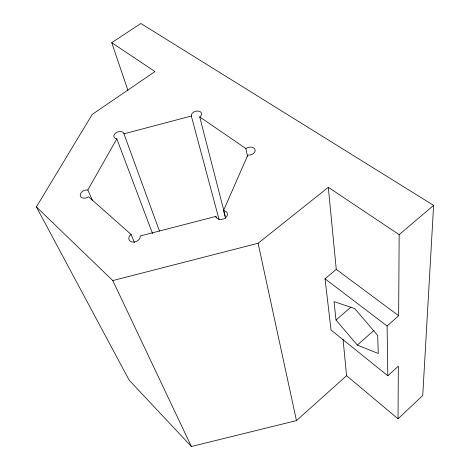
<?xml version="1.0" encoding="UTF-8"?>
<svg xmlns="http://www.w3.org/2000/svg" width="470" height="470" viewBox="0 0 470 470"><rect width="100%" height="100%" fill="white"/><g stroke="black" fill="none" stroke-linecap="round" stroke-linejoin="round"><path stroke-width="0.7" d="M398.02 418.811L398.343 366.183L387.826 375.8L331.039 330.028L325.034 278.816L336.267 269.386L328.307 187.319L258.095 243.266L112.788 280.567L36.384 206.929L92.202 114.451L154.971 71.558L111.725 42.67L140.871 23.5L433.616 205.384L422.736 395.558L398.02 418.811L346.578 375.7L343.053 339.328M387.826 375.8L387.092 326.004L398.654 315.723L399.153 234.636L433.616 205.384M225.553 218.303L223.544 210.513L247.849 155.059A5.617 3.907 -12.6 0 0 254.482 152.433A5.617 3.907 -12.6 0 0 253.036 147.615A5.617 3.907 -12.6 0 0 245.91 148.567L199.732 116.924A5.288 3.49 -15.4 0 0 198.264 111.067A5.288 3.49 -15.4 0 0 191.325 116.014L123.968 133.838A5.264 3.46 -19.6 0 0 115.914 132.875A5.264 3.46 -19.6 0 0 116.819 138.856L152.568 233.625M134.449 242.573L131.112 234.454L88.554 196.748A5.575 3.836 -22.8 0 1 80.188 195.485A5.575 3.836 -22.8 0 1 87.819 189.998L116.819 138.856M36.384 206.929L129.179 380.183L191.378 446.5L296.47 420.603L346.578 375.7M357.323 345.098L378.262 353.493L377.674 335.451L354.727 308.584L334.053 301.605L336.009 320.017L357.323 345.098L373.944 330.381M336.009 320.017L350.961 307.092M223.544 210.513A5.934 4.395 -15 0 1 227.374 215.013A5.934 4.395 -15 0 1 221.658 219.408A5.934 4.395 -15 0 1 215.865 216.417L140.201 235.999A5.91 4.348 -21.6 0 1 136.171 241.51A5.91 4.348 -21.6 0 1 129.403 240.358A5.91 4.348 -21.6 0 1 131.112 234.454M328.307 187.319L399.153 234.636M336.267 269.386L398.654 315.723M325.034 278.816L387.092 326.004M112.788 280.567L191.378 446.5M87.819 189.998L92.619 200.714M123.968 133.838L159.465 231.081M111.725 42.67L127.934 90.358M215.865 216.417L216.253 217.833M191.325 116.014L219.038 219.431M199.732 116.924L225.295 216.294M258.095 243.266L296.47 420.603M245.91 148.567L247.531 156.469"/></g></svg>
